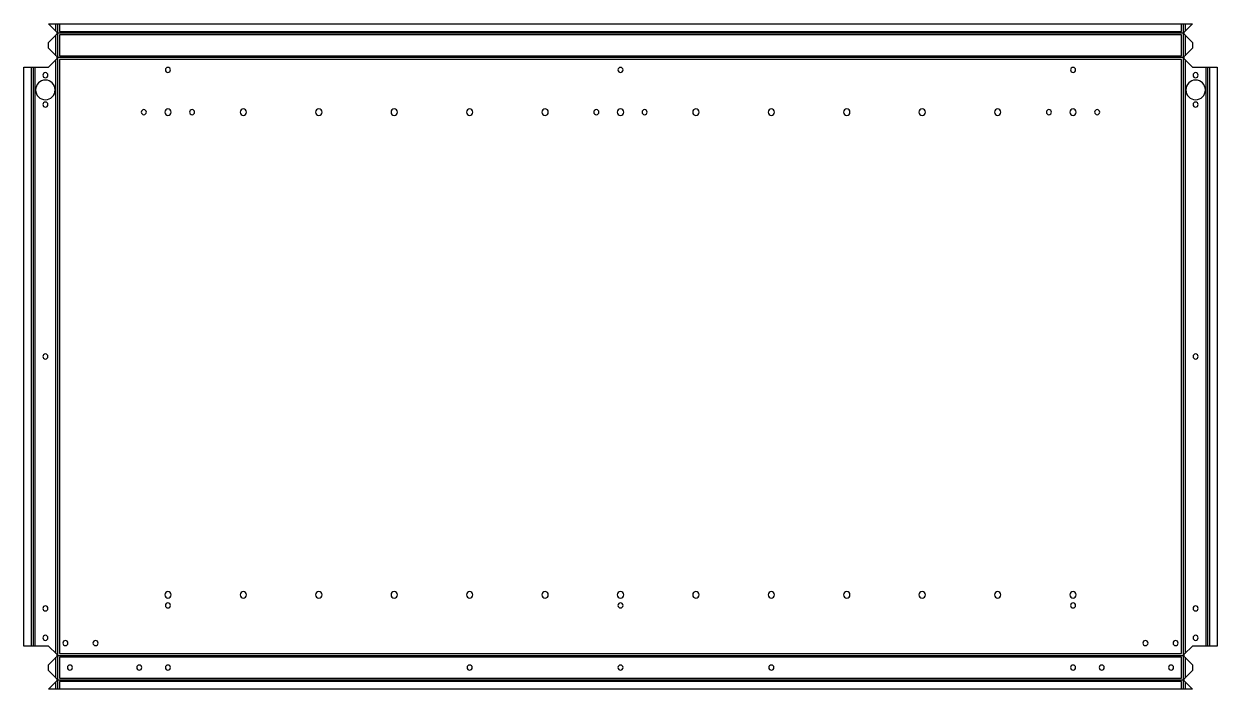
# Model space of a CAD drawing. Header units: millimetres. Extents: x -16 to 775, y 0 to 441.
import ezdxf

# ---------------------------------------------------------------- set-up
doc = ezdxf.new("R2010")
doc.units = ezdxf.units.MM

msp = doc.modelspace()

# ---------------------------------------------------------------- linework, layer by layer
at = {"layer": 'BEND'}
for p, q in [((6.06, 441.05), (6.06, 434.92)), ((752.32, 434.92), (752.32, 441.05)), ((752.67, 434.92), (5.72, 434.92)), ((6.06, 434.92), (6.06, 418.65)), ((752.32, 418.65), (752.32, 434.92)), ((-10.2, 412.45), (-10.2, 28.59)), ((752.67, 418.65), (5.72, 418.65)), ((6.06, 418.65), (6.06, 22.39)), ((752.32, 22.39), (752.32, 418.65)), ((768.58, 28.59), (768.58, 412.45)), ((5.72, 22.39), (752.67, 22.39)), ((6.06, 22.39), (6.06, 6.13)), ((752.32, 6.13), (752.32, 22.39)), ((5.72, 6.13), (752.67, 6.13)), ((6.06, 6.13), (6.06, 0)), ((752.32, 0), (752.32, 6.13))]:
    msp.add_line(p, q, dxfattribs=at)
at = {"layer": 'BEND_EXTENT'}
for p, q in [((4.93, 436.12), (4.93, 441.05)), ((7.19, 441.05), (7.19, 436.05)), ((7.19, 436.05), (751.19, 436.05)), ((751.19, 436.05), (751.19, 441.05)), ((753.45, 441.05), (753.45, 436.12)), ((4.93, 419.86), (4.93, 433.72)), ((753.45, 433.72), (753.45, 419.86)), ((-11.33, 28.59), (-11.33, 412.45)), ((-9.07, 412.45), (-9.07, 28.59)), ((4.93, 23.59), (4.93, 417.45)), ((753.45, 417.45), (753.45, 23.59)), ((767.45, 28.59), (767.45, 412.45)), ((769.72, 412.45), (769.72, 28.59)), ((4.93, 7.33), (4.93, 21.19)), ((753.45, 21.19), (753.45, 7.33)), ((4.93, 0), (4.93, 4.93)), ((751.19, 5), (7.19, 5)), ((7.19, 5), (7.19, 0)), ((751.19, 0), (751.19, 5)), ((753.45, 4.93), (753.45, 0))]:
    msp.add_line(p, q, dxfattribs=at)
for points in [[(751.19, 419.79), (751.19, 433.79), (7.19, 433.79), (7.19, 419.79)], [(751.19, 23.52), (751.19, 417.52), (7.19, 417.52), (7.19, 23.52)], [(7.19, 21.26), (7.19, 7.26), (751.19, 7.26), (751.19, 21.26)]]:
    msp.add_lwpolyline(points, close=True, dxfattribs=at)
at = {"layer": 'INTERIOR_PROFILES', "extrusion": (0, 0, -1)}
for centre, radius in [((-79.19, 410.52), 1.7), ((-379.19, 410.52), 1.7), ((-679.19, 410.52), 1.7), ((2.07, 397.27), 6.5), ((2.07, 407.02), 1.7), ((-760.45, 397.27), 6.5), ((-760.45, 407.02), 1.7), ((2.07, 387.52), 1.7), ((-760.45, 387.52), 1.7), ((-63.19, 382.52), 1.7), ((-79.19, 382.52), 2.12), ((-95.19, 382.52), 1.7), ((-129.19, 382.52), 2.12), ((-179.19, 382.52), 2.12), ((-229.19, 382.52), 2.12), ((-279.19, 382.52), 2.12), ((-329.19, 382.52), 2.12), ((-363.19, 382.52), 1.7), ((-379.19, 382.52), 2.12), ((-395.19, 382.52), 1.7), ((-429.19, 382.52), 2.12), ((-479.19, 382.52), 2.12), ((-529.19, 382.52), 2.12), ((-579.19, 382.52), 2.12), ((-629.19, 382.52), 2.12), ((-663.19, 382.52), 1.7), ((-679.19, 382.52), 2.12), ((-695.19, 382.52), 1.7), ((2.07, 220.52), 1.7), ((-760.45, 220.52), 1.7), ((-79.19, 62.52), 2.12), ((-129.19, 62.52), 2.12), ((-179.19, 62.52), 2.12), ((-229.19, 62.52), 2.12), ((-279.19, 62.52), 2.12), ((-329.19, 62.52), 2.12), ((-379.19, 62.52), 2.12), ((-429.19, 62.52), 2.12), ((-479.19, 62.52), 2.12), ((-529.19, 62.52), 2.12), ((-579.19, 62.52), 2.12), ((-629.19, 62.52), 2.12), ((-679.19, 62.52), 2.12), ((-79.19, 55.52), 1.7), ((-379.19, 55.52), 1.7), ((-679.19, 55.52), 1.7), ((2.07, 53.52), 1.7), ((-760.45, 53.52), 1.7), ((2.07, 34.02), 1.7), ((-11.19, 30.52), 1.7), ((-31.19, 30.52), 1.7), ((-727.19, 30.52), 1.7), ((-747.19, 30.52), 1.7), ((-760.45, 34.02), 1.7), ((-14.19, 14.26), 1.7), ((-60.19, 14.26), 1.7), ((-79.19, 14.26), 1.7), ((-279.19, 14.26), 1.7), ((-379.19, 14.26), 1.7), ((-479.19, 14.26), 1.7), ((-679.19, 14.26), 1.7), ((-698.19, 14.26), 1.7), ((-744.19, 14.26), 1.7)]:
    msp.add_circle(centre, radius, dxfattribs=at)
at = {"layer": 'OUTER_PROFILES'}
msp.add_lwpolyline([(5.42, 5.42, 0.414214), (5.42, 6.84), (-0.07, 12.33), (-0.07, 16.19), (5.42, 21.69, 0.414214), (5.42, 23.1), (-0.07, 28.59), (-16.33, 28.59), (-16.33, 412.45), (-0.07, 412.45), (5.42, 417.95, 0.414214), (5.42, 419.36), (-0.07, 424.86), (-0.07, 428.72), (5.42, 434.21, 0.414214), (5.42, 435.62), (0, 441.05), (758.38, 441.05), (752.96, 435.62, 0.414214), (752.96, 434.21), (758.45, 428.72), (758.45, 424.86), (752.96, 419.36, 0.414214), (752.96, 417.95), (758.45, 412.45), (774.72, 412.45), (774.72, 28.59), (758.45, 28.59), (752.96, 23.1, 0.414214), (752.96, 21.69), (758.45, 16.19), (758.45, 12.33), (752.96, 6.84, 0.414214), (752.96, 5.42), (758.38, 0), (0, 0)], format="xyb", close=True, dxfattribs=at)

doc.saveas('drawing.dxf')
